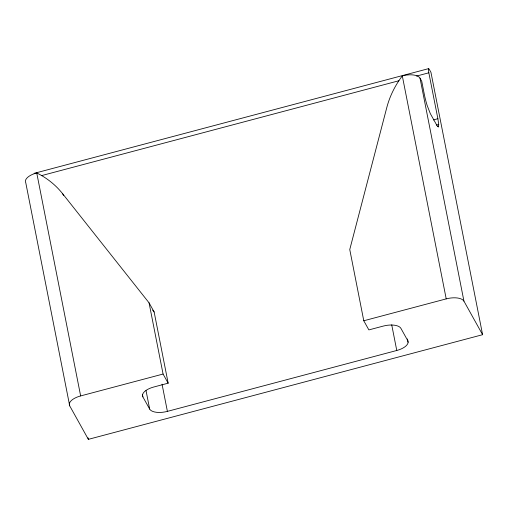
<?xml version="1.0" encoding="UTF-8"?>
<svg xmlns="http://www.w3.org/2000/svg" width="508" height="508" viewBox="0 0 508 508"><rect width="100%" height="100%" fill="white"/><g stroke="black" fill="none" stroke-linecap="round" stroke-linejoin="round"><path stroke-width="0.76" d="M408.108 342.284L407.721 340.582L400.933 328.39A14.954 6.706 -11.1 0 0 383.203 326.098L368.871 329.908L363.779 320.764L349.758 249.542L386.779 107.607A91.834 81.236 -29.1 0 1 402.304 75.883A14.954 6.706 -11.1 0 1 420.033 78.175L421.729 81.217L424.313 94.336A14.954 1.924 75.1 0 0 427.133 105.397L430.289 113.551L437.07 125.743L438.423 127.032L438.715 124.46L437.883 118.72L428.841 72.803A7.48 0.959 75.1 0 1 429.247 69.298L430.943 72.339L482.6 334.696L88.36 439.35L69.698 405.829L25.787 182.829A14.954 6.706 -11.1 0 1 36.735 172.93A91.834 81.236 -29.1 0 1 62.586 193.669L149.054 302.825L154.14 311.969L168.167 383.184L153.829 386.994A14.954 6.706 -11.1 0 0 142.881 396.894L149.669 409.086A14.954 6.706 -11.1 0 0 167.399 411.372L396.773 350.482A14.954 6.706 -11.1 0 0 408.108 342.284L407.492 339.179M34.328 173.304L428.568 68.65M41.504 175.628L398.926 80.747M416.566 76.067L428.841 72.803M433.343 119.92L437.883 118.72M436.474 125.057L438.715 124.46M437.312 126.581L438.715 126.206M69.698 405.829A14.954 6.706 -11.1 0 1 80.645 395.929L163.074 374.047L168.167 383.184M363.779 320.764L446.215 298.882A14.954 6.706 -11.1 0 1 463.944 301.168L482.6 334.696M152.667 310.109L154.14 311.969M62.586 193.669L63.678 195.631M420.033 78.175L463.944 301.168M402.304 75.883L446.215 298.882M407.416 339.026L407.721 340.582M391.725 324.828L396.773 350.482M149.054 302.825L163.074 374.047M162.039 384.169L167.399 411.372M146.025 390.563L149.669 409.086M142.431 394.576L142.881 396.894M36.735 172.93L80.645 395.929M88.049 437.794L88.36 439.35M34.182 173.717A7.48 0.959 75.1 0 1 34.608 173.387"/></g></svg>
